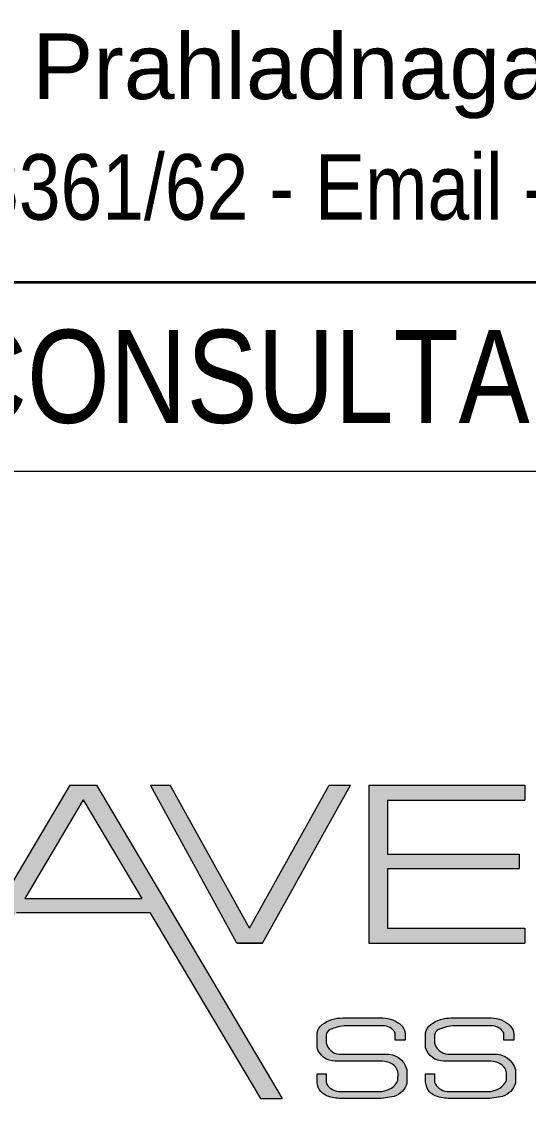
# Model space of a CAD drawing. Header units: millimetres. Extents: x 1112055 to 3390982, y -148532 to 766891.
# Drawn here: x 1967167 to 1968188, y 649486 to 651700 of the extents above; entities that cross this region are included whole.
import ezdxf

# ---------------------------------------------------------------- set-up
doc = ezdxf.new("R2010")
doc.units = ezdxf.units.MM
doc.layers.add('B TITLE BLOCK', color=250, linetype='Continuous', lineweight=0)
doc.layers.add('P_TITLE BLOCK TEXT', color=7, linetype='Continuous', lineweight=9)
doc.layers.add('FORMAT TEXT', color=7, linetype='Continuous')
doc.styles.add('SWINC', font='swissc.ttf')

msp = doc.modelspace()

# ---------------------------------------------------------------- hatches: boundary and pattern name
at = {"layer": 'P_TITLE BLOCK TEXT'}
h = msp.add_hatch(color=7, dxfattribs=at)
h.paths.add_polyline_path([(1967317.021805968, 650161.1924195718), (1967263.470165674, 650161.1924195718), (1966888.689221262, 649529.6183935317), (1966932.878255315, 649529.6183935317), (1967155.711793419, 649905.13341611), (1967424.780178223, 649905.13341611), (1967647.613716329, 649529.6183935317), (1967691.802750381, 649529.6183935317)])
h.paths.add_polyline_path([(1967290.245985818, 650131.847988446), (1967408.307063943, 649932.8936084588), (1967172.184907699, 649932.8936084588)], flags=16)
for points in [[(1967829.15114366, 650161.1924195718), (1967786.237473257, 650161.1924195718), (1967626.018601912, 649872.8899906075), (1967465.799730573, 650161.1924195718), (1967426.078527797, 650161.1924195718), (1967599.847558684, 649842.7628274299), (1967652.18964514, 649842.7628274299)], [(1968181.311681636, 650161.1924195718), (1967866.630807904, 650161.1924195718), (1967866.630807904, 649842.7628274299), (1968181.311681636, 649842.7628274299), (1968181.311681636, 649873.3432012007), (1967903.927742275, 649873.3432012007), (1967903.927742275, 649993.6455131243), (1968169.649979359, 649993.6455131243), (1968169.649979359, 650022.1703489209), (1967903.927742275, 650022.1703489209), (1967903.927742275, 650130.9636745105), (1968181.311681636, 650130.9636745105)]]:
    msp.add_hatch(color=7, dxfattribs=at).paths.add_polyline_path(points)
h = msp.add_hatch(color=7, dxfattribs=at)
edge = h.paths.add_edge_path()
edge.add_line((1967919.846257976, 649647.1123324038), (1967919.846257976, 649662.4218886655))
edge.add_arc((1967893.968371947, 649645.6048631817), 30.86223147353617, 33.01826321549955, 89.5582627728773)
edge.add_line((1967894.206310267, 649676.4661774216), (1967821.070743748, 649676.4661774216))
edge.add_arc((1967824.979192256, 649586.4848087486), 90.06621274627537, 92.48714741868407, 114.0429537284336)
edge.add_arc((1967793.899883514, 649656.1494768008), 13.78325654307009, 114.042953729168, 173.3691583157522)
edge.add_line((1967780.208826587, 649657.7410550071), (1967780.208826587, 649642.3844162577))
edge.add_arc((1967808.335273013, 649648.0419605674), 28.68980300011205, 191.3730973809863, 266.9893197895232)
edge.add_line((1967806.828424176, 649619.3917563332), (1967899.494866307, 649619.3917563332))
edge.add_arc((1967902.093384153, 649576.8439738532), 42.62705817750657, 15.593509061333577, 93.49488039936392, ccw=False)
edge.add_line((1967943.151469311, 649588.3025833678), (1967943.253924873, 649561.0407789566))
edge.add_arc((1967906.317135181, 649570.7027479862), 38.17957671758918, 286.83610795881646, 345.3409580230763, ccw=False)
edge.add_arc((1967879.954656238, 649685.3192449831), 155.7225873080245, 270.9573158560506, 283.9044309720234, ccw=False)
edge.add_line((1967882.556397012, 649529.6183935317), (1967814.514077542, 649529.6183935317))
edge.add_arc((1967816.899446419, 649651.2172888722), 121.6222896190749, 255.2817551210299, 268.8761901034675, ccw=False)
edge.add_arc((1967794.124190979, 649564.5156691503), 31.9792021980711, 183.4260365921687, 255.2817551212749, ccw=False)
edge.add_line((1967762.202142822, 649562.6045922935), (1967762.202142822, 649579.8439730427))
edge.add_line((1967762.202142822, 649579.8439730401), (1967780.20882659, 649579.8439730401))
edge.add_line((1967780.208826587, 649579.8439730401), (1967780.208826587, 649562.5941042041))
edge.add_arc((1967804.278594802, 649570.7007469072), 25.39825579884234, 198.6134072770916, 234.8504137457754)
edge.add_arc((1967807.955595848, 649575.9229772878), 31.78511941929585, 234.8504137462604, 265.2644397944019)
edge.add_line((1967805.331510202, 649544.2463614553), (1967893.015980595, 649544.2463614553))
edge.add_arc((1967889.86773514, 649583.7141177021), 39.59312102989492, 274.5606862054079, 333.2673842339103)
edge.add_line((1967925.228963943, 649565.9040438591), (1967925.4298555, 649581.5524866856))
edge.add_arc((1967900.837103171, 649578.075145202), 24.83737850132193, 8.048099003304934, 64.75619501767035)
edge.add_arc((1967888.57994615, 649552.078968588), 53.5782743993359, 64.75619501786915, 84.27045226396143)
edge.add_line((1967893.928820227, 649605.3895776016), (1967798.798920114, 649605.3895776016))
edge.add_arc((1967797.480013141, 649642.0521681965), 36.68630622557993, 195.9277156251213, 272.0602807551311, ccw=False)
edge.add_line((1967762.202142822, 649631.9845502985), (1967762.202142822, 649662.1864762224))
edge.add_arc((1967788.773269741, 649657.3489789213), 27.0078908105538, 127.4257817437396, 169.6818301059762, ccw=False)
edge.add_arc((1967811.943244472, 649627.0721552141), 65.13312894792423, 88.35670740958062, 127.4257817449953, ccw=False)
edge.add_line((1967813.811062936, 649692.1784970008), (1967894.501035861, 649692.1784970008))
edge.add_arc((1967894.807997458, 649638.1481204501), 54.03124851048248, 45.30042708124671, 90.32550976591921, ccw=False)
edge.add_arc((1967916.00801125, 649659.5716302483), 23.89145161440064, 1.8933564717543163, 45.30042708104628, ccw=False)
edge.add_line((1967939.886419419, 649660.36098686), (1967939.886419419, 649647.1123324027))
edge.add_line((1967939.886419419, 649647.1123324038), (1967919.846257979, 649647.1123324038))
h = msp.add_hatch(color=7, dxfattribs=at)
edge = h.paths.add_edge_path()
edge.add_line((1968138.750759041, 649647.1123324038), (1968138.750759041, 649662.4218886655))
edge.add_arc((1968112.872873012, 649645.6048631817), 30.86223147353617, 33.01826321549955, 89.5582627728773)
edge.add_line((1968113.11081133, 649676.4661774216), (1968039.975244812, 649676.4661774216))
edge.add_arc((1968043.883693327, 649586.4848087486), 90.06621274627537, 92.48714741868407, 114.0429537284336)
edge.add_arc((1968012.804384579, 649656.1494768008), 13.78325654307009, 114.042953729168, 173.3691583157522)
edge.add_line((1967999.113327657, 649657.7410550071), (1967999.113327657, 649642.3844162577))
edge.add_arc((1968027.239774078, 649648.0419605674), 28.68980300011205, 191.3730973809863, 266.9893197895232)
edge.add_line((1968025.732925246, 649619.3917563332), (1968118.399367378, 649619.3917563332))
edge.add_arc((1968120.997885225, 649576.8439738532), 42.62705817750657, 15.593509061333577, 93.49488039936392, ccw=False)
edge.add_line((1968162.055970383, 649588.3025833678), (1968162.158425944, 649561.0407789566))
edge.add_arc((1968125.221636254, 649570.7027479862), 38.17957671758918, 286.83610795881646, 345.3409580230763, ccw=False)
edge.add_arc((1968098.859157303, 649685.3192449831), 155.7225873080245, 270.9573158560506, 283.9044309720234, ccw=False)
edge.add_line((1968101.460898076, 649529.6183935317), (1968033.418578605, 649529.6183935317))
edge.add_arc((1968035.803947485, 649651.2172888722), 121.6222896190749, 255.2817551210299, 268.8761901034675, ccw=False)
edge.add_arc((1968013.028692044, 649564.5156691503), 31.9792021980711, 183.4260365921687, 255.2817551212749, ccw=False)
edge.add_line((1967981.106643886, 649562.6045922935), (1967981.106643886, 649579.8439730427))
edge.add_line((1967981.106643886, 649579.8439730401), (1967999.113327654, 649579.8439730401))
edge.add_line((1967999.113327657, 649579.8439730401), (1967999.113327657, 649562.5941042041))
edge.add_arc((1968023.183095865, 649570.7007469072), 25.39825579884234, 198.6134072770916, 234.8504137457754)
edge.add_arc((1968026.860096913, 649575.9229772878), 31.78511941929585, 234.8504137462604, 265.2644397944019)
edge.add_line((1968024.236011265, 649544.2463614553), (1968111.920481659, 649544.2463614553))
edge.add_arc((1968108.772236207, 649583.7141177021), 39.59312102989492, 274.5606862054079, 333.2673842339103)
edge.add_line((1968144.133465007, 649565.9040438591), (1968144.334356564, 649581.5524866856))
edge.add_arc((1968119.741604236, 649578.075145202), 24.83737850132193, 8.048099003304934, 64.75619501767035)
edge.add_arc((1968107.484447215, 649552.078968588), 53.5782743993359, 64.75619501786915, 84.27045226396143)
edge.add_line((1968112.833321291, 649605.3895776016), (1968017.703421178, 649605.3895776016))
edge.add_arc((1968016.384514206, 649642.0521681965), 36.68630622557993, 195.9277156251213, 272.0602807551311, ccw=False)
edge.add_line((1967981.106643886, 649631.9845502985), (1967981.106643886, 649662.1864762224))
edge.add_arc((1968007.677770806, 649657.3489789213), 27.0078908105538, 127.4257817437396, 169.6818301059762, ccw=False)
edge.add_arc((1968030.847745536, 649627.0721552141), 65.13312894792423, 88.35670740958062, 127.4257817449953, ccw=False)
edge.add_line((1968032.715564, 649692.1784970008), (1968113.405536925, 649692.1784970008))
edge.add_arc((1968113.712498531, 649638.1481204501), 54.03124851048248, 45.30042708124671, 90.32550976591921, ccw=False)
edge.add_arc((1968134.912512323, 649659.5716302483), 23.89145161440064, 1.8933564717543163, 45.30042708104628, ccw=False)
edge.add_line((1968158.790920483, 649660.36098686), (1968158.790920483, 649647.1123324027))
edge.add_line((1968158.790920483, 649647.1123324038), (1968138.750759044, 649647.1123324038))

# ---------------------------------------------------------------- linework, layer by layer
at = {"layer": 'B TITLE BLOCK', "color": 250, "lineweight": 0}
msp.add_line((1972008.155574344, 650793.912462896), (1965757.650663305, 650793.912462896), dxfattribs=at)
at = {"layer": 'B TITLE BLOCK', "color": 250, "lineweight": 0, "const_width": 5.211800865796731}
for points in [[(1972008.155574344, 653626.2757367245), (1965757.650663305, 653626.2757367245), (1965757.650663305, 651175.3065027378), (1972008.155574344, 651175.3065027378)], [(1972008.155574344, 639253.3356439089), (1965757.650663305, 639253.3356439089), (1965757.650663305, 651175.3065027378), (1972008.155574344, 651175.3065027378)]]:
    msp.add_lwpolyline(points, close=True, dxfattribs=at)
at = {"layer": 'P_TITLE BLOCK TEXT', "color": 7}
for points in [[(1967263.470165674, 650161.1924195709), (1966888.689221262, 649529.6183935304)], [(1967317.021805968, 650161.1924195709), (1967691.802750381, 649529.6183935304)], [(1967426.078527797, 650161.1924195709), (1967465.799730573, 650161.1924195709)], [(1967652.18964514, 649842.7628274288), (1967599.847558684, 649842.7628274288), (1967426.078527797, 650161.1924195709)], [(1967626.018601912, 649872.8899906063), (1967465.799730573, 650161.1924195709)], [(1967626.018601912, 649872.8899906063), (1967786.237473257, 650161.1924195709)], [(1967652.18964514, 649842.7628274288), (1967829.15114366, 650161.1924195709)], [(1967786.237473257, 650161.1924195709), (1967829.15114366, 650161.1924195709)], [(1967866.630807904, 650161.1924195709), (1968181.311681636, 650161.1924195709)], [(1967866.630807904, 650161.1924195709), (1967866.630807904, 649842.7628274288)], [(1968181.311681636, 650161.1924195709), (1968181.311681636, 650130.9636745094)], [(1967903.927742275, 650130.9636745094), (1967903.927742275, 650022.1703489197)], [(1967903.927742275, 650130.9636745094), (1968181.311681636, 650130.9636745094)], [(1967903.927742275, 650022.1703489197), (1968169.649979359, 650022.1703489197)], [(1968169.649979359, 650022.1703489197), (1968169.649979359, 649993.6455131231)], [(1967903.927742275, 649993.6455131231), (1967903.927742275, 649873.3432011995)], [(1967903.927742275, 649993.6455131231), (1968169.649979359, 649993.6455131231)], [(1967424.780178223, 649905.133416109), (1967647.613716329, 649529.6183935304)], [(1967903.927742275, 649873.3432011995), (1968181.311681636, 649873.3432011995)], [(1968181.311681636, 649873.3432011995), (1968181.311681636, 649842.7628274288)], [(1967599.847558684, 649842.7628274288), (1967652.18964514, 649842.7628274288)], [(1967866.630807904, 649842.7628274288), (1968181.311681636, 649842.7628274288)], [(1967647.613716329, 649529.6183935304), (1967691.802750381, 649529.6183935304)]]:
    msp.add_lwpolyline(points, dxfattribs=at)
at = {"layer": 'P_TITLE BLOCK TEXT'}
for points in [[(1967263.470165674, 650161.1924195709), (1967317.021805968, 650161.1924195709)], [(1967290.245985818, 650131.8479884451), (1967172.184907699, 649932.8936084576)], [(1967290.245985818, 650131.8479884451), (1967408.307063943, 649932.8936084576)], [(1967172.184907699, 649932.8936084576), (1967408.307063943, 649932.8936084576)], [(1967155.711793419, 649905.133416109), (1967424.780178223, 649905.133416109)]]:
    msp.add_lwpolyline(points, dxfattribs=at)
at = {"layer": 'P_TITLE BLOCK TEXT', "color": 7}
for points in [[(1967919.846257976, 649647.1123324025), (1967919.846257976, 649662.4218886585, 0.2518321425504549), (1967894.206310267, 649676.4661774207), (1967821.07074375, 649676.4661774207, 0.0943332803251045), (1967788.284289848, 649668.7369018241, 0.2648005950274), (1967780.208826587, 649657.741055006), (1967780.208826587, 649642.3844162556, 0.342455608626355), (1967806.828424176, 649619.391756332), (1967899.494866307, 649619.391756332, -0.3536343318604639), (1967943.151469311, 649588.3025833666), (1967943.253924876, 649561.0407789529, -0.2609690833415413), (1967917.3752786, 649534.1596564061, -0.0565526202682377), (1967882.556397012, 649529.6183935304), (1967814.514077545, 649529.6183935304, -0.0593865794242292), (1967785.999364848, 649533.5858037535, -0.324223828793496), (1967762.202142822, 649562.6045922923), (1967762.202142822, 649579.8439730385), (1967780.208826587, 649579.8439730385), (1967780.208826587, 649562.5941042, 0.1594446921200951), (1967789.65648625, 649549.9338179254, 0.1334907776809275), (1967805.331510202, 649544.246361454), (1967893.015980595, 649544.246361454, 0.2619100095917326), (1967925.228963943, 649565.9040438579), (1967925.429855499, 649581.5524866831, 0.2526122615055632), (1967911.429523439, 649600.5405854065, 0.085353380822099), (1967893.928820227, 649605.3895776005), (1967798.798920113, 649605.3895776005, -0.3449747456290864), (1967762.202142822, 649631.9845502975), (1967762.202142822, 649662.1864762243, -0.1864948836794344), (1967772.359676591, 649678.7970586943, -0.172141735516322), (1967813.811062936, 649692.1784969994), (1967894.50103586, 649692.1784969994, -0.1990261439851543), (1967932.813005179, 649676.5537867508, -0.1916967583265429), (1967939.886419419, 649660.3609868588), (1967939.886419419, 649647.1123324025)], [(1968138.750759041, 649647.1123324025), (1968138.750759041, 649662.4218886585, 0.2518321425504549), (1968113.11081133, 649676.4661774207), (1968039.975244814, 649676.4661774207, 0.0943332803251045), (1968007.188790913, 649668.7369018241, 0.2648005950274), (1967999.113327657, 649657.741055006), (1967999.113327657, 649642.3844162556, 0.342455608626355), (1968025.732925246, 649619.391756332), (1968118.399367372, 649619.391756332, -0.3536343318604639), (1968162.055970383, 649588.3025833666), (1968162.158425941, 649561.0407789529, -0.2609690833415413), (1968136.279779665, 649534.1596564061, -0.0565526202682377), (1968101.460898076, 649529.6183935304), (1968033.418578609, 649529.6183935304, -0.0593865794242292), (1968004.903865913, 649533.5858037535, -0.324223828793496), (1967981.106643886, 649562.6045922923), (1967981.106643886, 649579.8439730385), (1967999.113327657, 649579.8439730385), (1967999.113327657, 649562.5941042, 0.1594446921200951), (1968008.560987314, 649549.9338179254, 0.1334907776809275), (1968024.236011265, 649544.246361454), (1968111.92048166, 649544.246361454, 0.2619100095917326), (1968144.133465007, 649565.9040438579), (1968144.334356564, 649581.5524866831, 0.2526122615055632), (1968130.33402451, 649600.5405854065, 0.085353380822099), (1968112.833321291, 649605.3895776005), (1968017.703421177, 649605.3895776005, -0.3449747456290864), (1967981.106643886, 649631.9845502975), (1967981.106643886, 649662.1864762243, -0.1864948836794344), (1967991.264177663, 649678.7970586943, -0.172141735516322), (1968032.715564, 649692.1784969994), (1968113.405536925, 649692.1784969994, -0.1990261439851543), (1968151.717506244, 649676.5537867508, -0.1916967583265429), (1968158.790920483, 649660.3609868588), (1968158.790920483, 649647.1123324025)]]:
    msp.add_lwpolyline(points, format="xyb", close=True, dxfattribs=at)

# ---------------------------------------------------------------- texts
at = {"layer": 'FORMAT TEXT', "style": 'SWINC'}
msp.add_text('SERVICES CONSULTANT', height=187.5151473310817, dxfattribs=at).set_placement((1965876.030914105, 650891.8369145326))
at = {"layer": 'P_TITLE BLOCK TEXT', "lineweight": 0, "insert": (1966078.991042902, 651504.8033561873), "char_height": 132.1561804476558, "attachment_point": 7, "style": 'SWINC'}
msp.add_mtext('\\A1;{\\pql;\\fArial|b0|i0|c0|p34;Anandnagar. Prahladnagar-Shyamal road. Ahmedabad-380015. (O)}', dxfattribs=at)
at = {"layer": 'P_TITLE BLOCK TEXT', "lineweight": 0, "insert": (1966074.548437588, 651263.1776891875), "char_height": 132.1561804476558, "width": 3841.514975281538, "attachment_point": 7, "style": 'SWINC'}
msp.add_mtext('\\A1;\\pxql;Ph._079-4002-8361/62 - Email - contact@99studio.in   ', dxfattribs=at)

doc.saveas('drawing.dxf')
